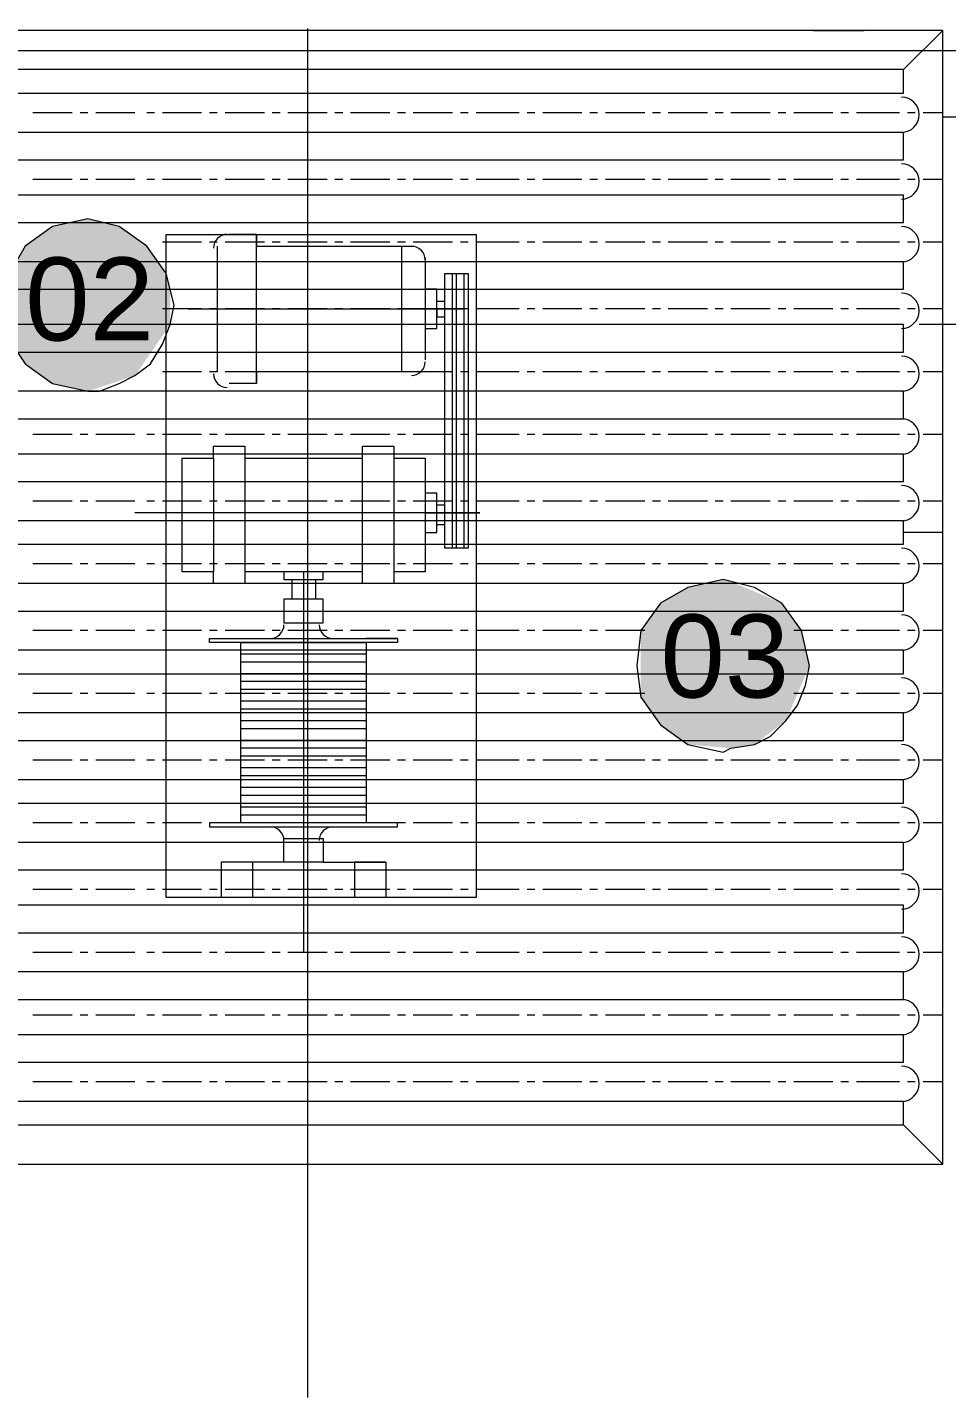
# Model space of a CAD drawing. Header units: metres. Extents: x 147 to 427, y -16 to 162.
# Drawn here: x 328.769 to 330.218, y 105.2 to 107.36 of the extents above; entities that cross this region are included whole.
import ezdxf

# ---------------------------------------------------------------- set-up
doc = ezdxf.new("R2010")
doc.units = ezdxf.units.M
doc.layers.add('1053_ARQ_BASE_MATADOURO_dwg', color=7, linetype='Continuous', lineweight=5, true_color=0x767676)
for name, color, linetype, lineweight in [('PDF_equip 1020', 7, 'Continuous', 5), ('PDF_EQUIPAMENTOS', 7, 'Continuous', 5), ('PDF_Text', 7, 'Continuous', 5)]:
    doc.layers.add(name, color=color, linetype=linetype, lineweight=lineweight)
doc.styles.add('Arial_1', font='arial.ttf', dxfattribs={"height": 0.1308})

# ---------------------------------------------------------------- blocks, each defined once
blk = doc.blocks.new('1053_ARQ_BASE_MATADOURO_dwg_ARQ GALPAO TGOV-4039645-TÉRREO 1_20 - Dependente 1')
at = {"layer": 'PDF_Text', "true_color": 0xe2e2e2}
h = blk.add_hatch(color=254, dxfattribs=at)
h.paths.add_polyline_path([(10.8687, 8.3693), (10.9058, 8.3796), (10.9738, 8.4373), (10.9861, 8.4991), (10.9799, 8.5548), (10.949, 8.5981), (10.8687, 8.631), (10.8501, 8.6352), (10.8007, 8.6228), (10.7574, 8.5981), (10.7265, 8.5548), (10.7141, 8.4991), (10.7265, 8.4497), (10.7574, 8.4064), (10.8007, 8.3755)])
h.paths.add_polyline_path([(-8.3586, 10.5022), (-8.3277, 10.5084), (-8.2535, 10.5702), (-8.2411, 10.6321), (-8.2473, 10.6877), (-8.2782, 10.7248), (-8.3215, 10.7557), (-8.3772, 10.7681), (-8.4266, 10.7557), (-8.4699, 10.7248), (-8.5008, 10.6877), (-8.5132, 10.6321), (-8.5008, 10.5826), (-8.4699, 10.5393), (-8.4266, 10.5084)])
h.paths.add_polyline_path([(8.4761, 10.5888), (8.5255, 10.595), (8.5997, 10.6568), (8.6121, 10.7186), (8.5997, 10.7743), (8.575, 10.8175), (8.5317, 10.8423), (8.4761, 10.8546), (8.4266, 10.8423), (8.3833, 10.8175), (8.3524, 10.7743), (8.3401, 10.7186), (8.3524, 10.6692), (8.3833, 10.6259), (8.4266, 10.595)])
h.paths.add_polyline_path([(0.4328, 11.7944), (0.5131, 11.8191), (0.5379, 11.8488), (0.5688, 11.9242), (0.5379, 12.0123), (0.5317, 12.0231), (0.4884, 12.0478), (0.4328, 12.0602), (0.3771, 12.0478), (0.34, 12.0231), (0.3091, 11.9798), (0.2968, 11.9242), (0.3091, 11.8747), (0.34, 11.8315), (0.3771, 11.8005)])
h.paths.add_polyline_path([(-9.9149, 11.9242), (-9.824, 11.9613), (-9.7851, 12.0231), (-9.7851, 12.0818), (-9.7975, 12.1205), (-9.816, 12.1529), (-9.8593, 12.1777), (-9.9149, 12.19), (-9.9644, 12.1777), (-10.0077, 12.1529), (-10.0386, 12.1097), (-10.051, 12.054), (-10.0298, 11.9922), (-10.0077, 11.9613), (-9.9644, 11.9304)])
h.paths.add_polyline_path([(-6.6584, 12.0417), (-6.5781, 12.0664), (-6.5348, 12.1158), (-6.5224, 12.1777), (-6.5286, 12.2271), (-6.5595, 12.2704), (-6.6028, 12.3013), (-6.6584, 12.3137), (-6.7079, 12.3013), (-6.7512, 12.2704), (-6.7821, 12.2271), (-6.7945, 12.1777), (-6.7821, 12.122), (-6.7295, 12.0664), (-6.7079, 12.054)])
h.paths.add_polyline_path([(1.1437, 12.1035), (1.2241, 12.1282), (1.2674, 12.1715), (1.2798, 12.2395), (1.2736, 12.289), (1.2427, 12.3322), (1.1994, 12.3631), (1.1437, 12.3755), (1.0943, 12.3631), (1.051, 12.3322), (1.0201, 12.289), (1.0077, 12.2395), (1.0201, 12.1839), (1.0726, 12.1282), (1.0943, 12.1158)])
h.paths.add_polyline_path([(-2.5982, 12.2704), (-2.5611, 12.2807), (-2.4931, 12.3384), (-2.4807, 12.4002), (-2.4869, 12.4559), (-2.5178, 12.4992), (-2.5982, 12.5321), (-2.6167, 12.5363), (-2.6662, 12.5239), (-2.7095, 12.4992), (-2.7404, 12.4559), (-2.7527, 12.4002), (-2.7404, 12.3508), (-2.7095, 12.3075), (-2.6662, 12.2766)])
h.paths.add_polyline_path([(-4.7975, 12.3508), (-4.7604, 12.3611), (-4.6924, 12.4188), (-4.6801, 12.4806), (-4.6863, 12.5363), (-4.7172, 12.5795), (-4.7975, 12.6125), (-4.8161, 12.6166), (-4.8655, 12.6043), (-4.9233, 12.5593), (-4.9397, 12.5363), (-4.9397, 12.4312), (-4.9088, 12.3879), (-4.8655, 12.357)])
h.paths.add_polyline_path([(-5.5703, 12.3631), (-5.5332, 12.3734), (-5.4652, 12.4312), (-5.4529, 12.493), (-5.4591, 12.5486), (-5.49, 12.5919), (-5.5703, 12.6249), (-5.5889, 12.629), (-5.6383, 12.6166), (-5.6816, 12.5919), (-5.7125, 12.5486), (-5.7125, 12.4435), (-5.6816, 12.4002), (-5.6383, 12.3693)])
h.paths.add_polyline_path([(1.7373, 12.3755), (1.7743, 12.3858), (1.8424, 12.4435), (1.8547, 12.5053), (1.8485, 12.561), (1.8176, 12.6043), (1.7373, 12.6372), (1.7187, 12.6414), (1.6692, 12.629), (1.626, 12.6043), (1.5951, 12.561), (1.5951, 12.4559), (1.626, 12.4126), (1.6692, 12.3817)])
h.paths.add_polyline_path([(6.6584, 12.6228), (6.7388, 12.6475), (6.7821, 12.697), (6.7883, 12.7835), (6.7821, 12.8083), (6.7574, 12.8516), (6.7141, 12.8825), (6.6584, 12.8948), (6.609, 12.8825), (6.5657, 12.8516), (6.5348, 12.8083), (6.5224, 12.7588), (6.5348, 12.7032), (6.5873, 12.6475), (6.609, 12.6352)])
h.paths.add_polyline_path([(8.2473, 12.6537), (8.3462, 12.697), (8.3833, 12.7835), (8.371, 12.8392), (8.3401, 12.8825), (8.2968, 12.9134), (8.2473, 12.9196), (8.1917, 12.9134), (8.1484, 12.8825), (8.1175, 12.8392), (8.1175, 12.7341), (8.1484, 12.6908), (8.1917, 12.6599)])
h.paths.add_polyline_path([(-6.3617, 12.8268), (-6.2566, 12.8701), (-6.238, 12.8948), (-6.2257, 12.9567), (-6.238, 13.0123), (-6.2628, 13.0556), (-6.306, 13.0865), (-6.4111, 13.0865), (-6.4544, 13.0556), (-6.4853, 13.0123), (-6.4957, 12.9485), (-6.4853, 12.9072), (-6.4328, 12.8516), (-6.4111, 12.8392)])
h.paths.add_polyline_path([(9.5642, 12.8454), (9.6013, 12.8557), (9.6693, 12.9134), (9.6816, 12.9752), (9.6755, 13.0308), (9.6445, 13.0741), (9.5642, 13.1071), (9.5456, 13.1112), (9.4962, 13.0989), (9.4529, 13.0741), (9.422, 13.0308), (9.4096, 12.9752), (9.422, 12.9257), (9.4529, 12.8825), (9.4962, 12.8516)])
h.paths.add_polyline_path([(-1.9042, 12.8639), (-1.8238, 12.8886), (-1.7743, 12.9628), (-1.7743, 13.0247), (-1.7805, 13.0494), (-1.8053, 13.0927), (-1.8547, 13.125), (-1.9042, 13.1359), (-1.9536, 13.1236), (-1.9969, 13.0927), (-2.0278, 13.0494), (-2.0402, 12.9999), (-2.0278, 12.9443), (-1.9969, 12.901), (-1.9536, 12.8763)])
h.paths.add_polyline_path([(2.7326, 12.9134), (2.7697, 12.9196), (2.7697, 12.9319)])
h.paths.add_polyline_path([(2.7203, 12.9134), (2.8192, 12.9567), (2.8563, 13.0432), (2.8439, 13.0989), (2.813, 13.1421), (2.7403, 13.1742), (2.7203, 13.1792), (2.6646, 13.1669), (2.6213, 13.1421), (2.5904, 13.0989), (2.5904, 12.9938), (2.6242, 12.9485), (2.6646, 12.9196)])
h.paths.add_polyline_path([(-0.0185, 12.9752), (0.0556, 12.9999), (0.1051, 13.0587), (0.1175, 13.1112), (0.1051, 13.1607), (0.0556, 13.2172), (0.0309, 13.2349), (-0.0185, 13.241), (-0.0742, 13.2349), (-0.1175, 13.204), (-0.1422, 13.1607), (-0.1546, 13.1112), (-0.1422, 13.0556), (-0.1175, 13.0123), (-0.0742, 12.9876)])
h.paths.add_polyline_path([(-4.3277, 13.0679), (-4.2349, 13.105), (-4.2226, 13.1223), (-4.1917, 13.1978), (-4.2226, 13.2859), (-4.2288, 13.2967), (-4.272, 13.3276), (-4.371, 13.329), (-4.3833, 13.3276), (-4.4204, 13.2967), (-4.4513, 13.2534), (-4.4637, 13.1978), (-4.4513, 13.1483), (-4.4204, 13.105), (-4.371, 13.0727)])
h.paths.add_polyline_path([(7.6044, 13.0803), (7.6538, 13.0927), (7.7033, 13.1298), (7.7404, 13.2163), (7.728, 13.2658), (7.6971, 13.3091), (7.6538, 13.34), (7.6044, 13.3523), (7.5487, 13.34), (7.5054, 13.3091), (7.4807, 13.2658), (7.4683, 13.2163), (7.4807, 13.1607), (7.5054, 13.1236), (7.5487, 13.0927)])
h.paths.add_polyline_path([(-10.7883, 13.1823), (-10.7512, 13.1885), (-10.7017, 13.2256), (-10.6646, 13.3121), (-10.677, 13.3678), (-10.7079, 13.4111), (-10.7883, 13.4451), (-10.8007, 13.4482), (-10.8563, 13.4358), (-10.8996, 13.4111), (-10.9305, 13.3678), (-10.9305, 13.2627), (-10.8996, 13.2194), (-10.8563, 13.1885)])
h.paths.add_polyline_path([(4.0989, 13.2101), (4.1298, 13.2163), (4.204, 13.2781), (4.2164, 13.34), (4.204, 13.3956), (4.1793, 13.4389), (4.136, 13.4636), (4.0804, 13.476), (4.0176, 13.456), (3.9876, 13.4389), (3.9567, 13.3956), (3.9444, 13.34), (3.9567, 13.2905), (3.9876, 13.2472), (4.0309, 13.2163), (4.0804, 13.2101)])
h.paths.add_polyline_path([(-7.2087, 13.241), (-7.1283, 13.2658), (-7.0788, 13.3461), (-7.0788, 13.4018), (-7.0912, 13.4373), (-7.1098, 13.4698), (-7.153, 13.5007), (-7.2087, 13.5131), (-7.2643, 13.5007), (-7.3014, 13.4698), (-7.3323, 13.4265), (-7.3447, 13.3771), (-7.3235, 13.3152), (-7.3014, 13.2843), (-7.2643, 13.2534)])
h.paths.add_polyline_path([(-9.8177, 13.2874), (-9.7682, 13.2998), (-9.7187, 13.3307), (-9.6878, 13.3863), (-9.6878, 13.4482), (-9.7002, 13.4837), (-9.7187, 13.5162), (-9.7682, 13.5484), (-9.8177, 13.5594), (-9.8733, 13.5471), (-9.9166, 13.5162), (-9.9413, 13.4729), (-9.9537, 13.4234), (-9.9378, 13.3616), (-9.9166, 13.3245), (-9.8733, 13.2998)])
h.paths.add_polyline_path([(5.4034, 13.5502), (5.4944, 13.5873), (5.5332, 13.6491), (5.5332, 13.7078), (5.5085, 13.7681), (5.5023, 13.7789), (5.4591, 13.8098), (5.354, 13.8098), (5.2948, 13.7567), (5.2798, 13.7356), (5.2674, 13.68), (5.2948, 13.6094), (5.323, 13.5784), (5.354, 13.5563)])
h.paths.add_polyline_path([(-0.6553, 13.6182), (-0.575, 13.6429), (-0.5564, 13.6614), (-0.5193, 13.748), (-0.5317, 13.8036), (-0.5564, 13.8469), (-0.5997, 13.8778), (-0.6553, 13.884), (-0.711, 13.8778), (-0.7543, 13.8469), (-0.779, 13.8036), (-0.7913, 13.748), (-0.779, 13.6985), (-0.7543, 13.6553), (-0.711, 13.6305)])
h.paths.add_polyline_path([(-0.0185, 13.6491), (0.0309, 13.6553), (0.0804, 13.6924), (0.1175, 13.7789), (0.1051, 13.8346), (0.0556, 13.8884), (0.0154, 13.9064), (-0.0185, 13.9149), (-0.0742, 13.9026), (-0.1175, 13.8778), (-0.1422, 13.8346), (-0.1546, 13.7789), (-0.121, 13.6924), (-0.1175, 13.6862), (-0.0742, 13.6553)])
h.paths.add_polyline_path([(-3.085, 13.6553), (-2.9799, 13.6985), (-2.9614, 13.7233), (-2.949, 13.7851), (-2.9552, 13.8407), (-2.9861, 13.884), (-3.0294, 13.9149), (-3.1345, 13.9149), (-3.1778, 13.884), (-3.2087, 13.8407), (-3.221, 13.7851), (-3.2087, 13.7356), (-3.1778, 13.6924), (-3.1345, 13.6676)])
h.paths.add_polyline_path([(-11.8022, 13.7449), (-11.728, 13.7696), (-11.6724, 13.85), (-11.6724, 13.9057), (-11.6847, 13.939), (-11.7095, 13.9737), (-11.7527, 14.0046), (-11.8022, 14.0169), (-11.8578, 14.0046), (-11.9011, 13.9737), (-11.9258, 13.9304), (-11.9382, 13.8809), (-11.9258, 13.8253), (-11.9011, 13.7882), (-11.8578, 13.7573)])
h.paths.add_polyline_path([(-7.8702, 13.748), (-7.796, 13.7727), (-7.7404, 13.8531), (-7.7404, 13.9087), (-7.7527, 13.9421), (-7.7775, 13.9768), (-7.8207, 14.0077), (-7.8702, 14.02), (-7.9258, 14.0077), (-7.9691, 13.9768), (-7.9938, 13.9335), (-8.0062, 13.884), (-7.9938, 13.8284), (-7.9691, 13.7913), (-7.9258, 13.7604)])
h.paths.add_polyline_path([(1.7682, 13.8964), (1.8238, 13.9067), (1.8918, 13.9644), (1.9042, 14.0262), (1.898, 14.0819), (1.8671, 14.1251), (1.8238, 14.1499), (1.7682, 14.1622), (1.7187, 14.1499), (1.6754, 14.1251), (1.6445, 14.0819), (1.6322, 14.0262), (1.6445, 13.9768), (1.6754, 13.9335), (1.7187, 13.9026)])
h.paths.add_polyline_path([(2.813, 13.9087), (2.8501, 13.9149), (2.8934, 13.9489)])
h.paths.add_polyline_path([(2.8006, 13.9087), (2.8995, 13.952), (2.9305, 14.0077), (2.9305, 14.0695), (2.9243, 14.0942), (2.8934, 14.1375), (2.8501, 14.1684), (2.8006, 14.1746), (2.7403, 14.1651), (2.7017, 14.1375), (2.6708, 14.0942), (2.6646, 14.0448), (2.6708, 13.9891), (2.7017, 13.9458), (2.745, 13.9211)])
h.paths.add_polyline_path([(4, 14.0077), (4.0557, 14.018), (4.1237, 14.0757), (4.136, 14.1375), (4.1298, 14.1931), (4.0989, 14.2364), (4.0176, 14.2696), (4, 14.2735), (3.9258, 14.247), (3.9073, 14.2364), (3.8764, 14.1931), (3.864, 14.1375), (3.8764, 14.088), (3.9258, 14.0315), (3.9506, 14.0138)])
h.paths.add_polyline_path([(3.3694, 14.1313), (3.4436, 14.156), (3.4931, 14.2148), (3.5054, 14.2673), (3.4931, 14.3168), (3.4436, 14.3733), (3.4189, 14.391), (3.3694, 14.3972), (3.3138, 14.391), (3.2705, 14.3601), (3.2458, 14.3168), (3.2334, 14.2673), (3.2458, 14.2117), (3.2705, 14.1684), (3.3138, 14.1437)])
h.paths.add_polyline_path([(4.5812, 14.2055), (4.6801, 14.2488), (4.7172, 14.3353), (4.7048, 14.391), (4.6739, 14.4342), (4.6306, 14.4652), (4.5812, 14.4713), (4.5255, 14.4652), (4.4822, 14.4342), (4.4513, 14.391), (4.4513, 14.2859), (4.4822, 14.2426), (4.5255, 14.2179)])
h.paths.add_polyline_path([(6.8996, 14.391), (6.949, 14.4013), (7.017, 14.459), (7.0294, 14.5208), (7.0232, 14.5764), (6.9923, 14.6197), (6.949, 14.6445), (6.8996, 14.6568), (6.8439, 14.6445), (6.8006, 14.6197), (6.7697, 14.5764), (6.7697, 14.4713), (6.8006, 14.4281), (6.8439, 14.3972)])
h.paths.add_polyline_path([(-4.2226, 14.4219), (-4.1855, 14.4281), (-4.136, 14.4652), (-4.0989, 14.5517), (-4.1113, 14.6074), (-4.1422, 14.6506), (-4.2226, 14.6846), (-4.2349, 14.6877), (-4.2906, 14.6754), (-4.3339, 14.6506), (-4.3648, 14.6074), (-4.3648, 14.5023), (-4.3339, 14.459), (-4.2906, 14.4281)])
h.paths.add_polyline_path([(-3.2396, 14.6135), (-3.2087, 14.6197), (-3.153, 14.6568), (-3.1221, 14.7434), (-3.1407, 14.8098), (-3.1592, 14.8423), (-3.2025, 14.867), (-3.2581, 14.8794), (-3.3121, 14.8644), (-3.3509, 14.8423), (-3.3818, 14.799), (-3.3941, 14.7434), (-3.3729, 14.6815), (-3.3509, 14.6506), (-3.3076, 14.6197), (-3.2581, 14.6135)])
h.paths.add_polyline_path([(-8.983, 14.6506), (-8.9027, 14.6754), (-8.8594, 14.7248), (-8.847, 14.7866), (-8.8756, 14.8644), (-8.8841, 14.8794), (-8.9274, 14.9103), (-8.983, 14.9227), (-9.0325, 14.9103), (-9.0864, 14.8644), (-9.1067, 14.8361), (-9.119, 14.7866), (-9.1067, 14.731), (-9.0498, 14.6754), (-9.0325, 14.663)])
h.paths.add_polyline_path([(5.3725, 14.6754), (5.4776, 14.7186), (5.4962, 14.7434), (5.5085, 14.8114), (5.4998, 14.8644), (5.4714, 14.9041), (5.4281, 14.935), (5.323, 14.935), (5.2798, 14.9041), (5.2489, 14.8608), (5.2365, 14.8114), (5.2489, 14.7557), (5.2948, 14.7038), (5.323, 14.6877)])
h.paths.add_polyline_path([(3.9258, 14.7063), (4.0247, 14.7496), (4.0433, 14.7743), (4.0525, 14.8644), (4.0495, 14.8917), (4, 14.9483), (3.9753, 14.9659), (3.9258, 14.9721), (3.8702, 14.9659), (3.8269, 14.935), (3.796, 14.8917), (3.796, 14.7866), (3.8442, 14.731), (3.8702, 14.7125)])
h.paths.add_polyline_path([(-0.8964, 14.7496), (-0.8161, 14.7743), (-0.7975, 14.7928), (-0.764, 14.8644), (-0.7666, 14.9103), (-0.7728, 14.935), (-0.7975, 14.9783), (-0.8408, 15.0092), (-0.8964, 15.0154), (-0.9521, 15.0092), (-0.9954, 14.9783), (-1.0201, 14.935), (-1.0278, 14.8644), (-1.0201, 14.8299), (-0.9954, 14.7866), (-0.9521, 14.7619)])
h.paths.add_polyline_path([(0.7357, 14.799), (0.8346, 14.8423), (0.8532, 14.867), (0.8655, 14.9288), (0.8594, 14.9845), (0.8099, 15.041), (0.7852, 15.0587), (0.7357, 15.0649), (0.6801, 15.0587), (0.6368, 15.0278), (0.6059, 14.9845), (0.6059, 14.8794), (0.6541, 14.8237), (0.6801, 14.8052)])
h.paths.add_polyline_path([(-6.2628, 14.8361), (-6.1894, 14.8644), (-6.1391, 14.9103), (-6.1268, 14.9721), (-6.1329, 15.0216), (-6.1639, 15.0649), (-6.2133, 15.0971), (-6.2628, 15.1081), (-6.3122, 15.0958), (-6.3555, 15.0649), (-6.3864, 15.0216), (-6.3988, 14.9721), (-6.3864, 14.9227), (-6.3346, 14.8644), (-6.3122, 14.8485)])
h.paths.add_polyline_path([(-11.8949, 15.0772), (-11.796, 15.1205), (-11.7775, 15.1452), (-11.7651, 15.207), (-11.7713, 15.2627), (-11.8022, 15.306), (-11.8455, 15.3369), (-11.8949, 15.3431), (-11.9506, 15.3369), (-11.9939, 15.306), (-12.0248, 15.2627), (-12.0248, 15.1576), (-11.9722, 15.1019), (-11.9506, 15.0896)])
at = {"color": 253, "lineweight": 5, "true_color": 0xaaaaaa}
blk.add_line((-9.9119, 14.2815), (-12.5918, 14.2815), dxfattribs=at)
at = {"layer": 'PDF_equip 1020', "color": 253, "true_color": 0xaaaaaa}
for p, q in [((-11.5982, 13.9737), (-11.5982, 13.7758)), ((-11.3076, 13.9737), (-11.3076, 13.7758)), ((-11.2705, 13.9551), (-11.2705, 13.7944)), ((-11.4622, 13.3554), (-11.4622, 12.8608)), ((-11.3633, 13.3183), (-11.5611, 13.3183))]:
    blk.add_line(p, q, dxfattribs=at)
at = {"layer": 'PDF_equip 1020', "color": 253, "true_color": 0xaaaaaa, "flags": 128}
for points in [[(-10.4544, 14.1777), (-9.9784, 14.1777), (-10.0773, 14.1777), (-10.0402, 14.1777), (-10.0402, 14.1468), (-10.0155, 14.1468), (-10.0155, 14.2086), (-10.0402, 14.2086)], [(-11.2891, 13.7758), (-11.5364, 13.7758), (-11.5364, 13.7573), (-11.5364, 13.9737), (-11.5364, 13.9922), (-11.5364, 13.9737), (-11.2891, 13.9737)], [(-11.2396, 13.4976), (-11.2396, 13.7016), (-11.2396, 13.9304), (-11.2025, 13.9304), (-11.2025, 13.7016), (-11.2025, 13.4976), (-11.2396, 13.4976), (-11.2396, 13.5533)], [(-11.2272, 13.4976), (-11.2272, 13.7016), (-11.2272, 13.9304)], [(-11.2211, 13.4976), (-11.2211, 13.7016), (-11.2211, 13.9304)], [(-11.2087, 13.4976), (-11.2087, 13.7016), (-11.2087, 13.9304)], [(-10.0402, 13.85), (-9.9537, 13.85), (-10.4915, 13.85)], [(-11.5611, 13.0648), (-11.5611, 13.3492), (-11.3633, 13.3492), (-11.3633, 13.0648)]]:
    blk.add_lwpolyline(points, dxfattribs=at)
blk.add_lwpolyline([(-11.1901, 12.9474), (-11.6786, 12.9474), (-11.6786, 13.9922), (-11.1901, 13.9922)], close=True, dxfattribs=at)
at = {"layer": 'PDF_EQUIPAMENTOS', "color": 253, "true_color": 0xaaaaaa}
for p, q in [((-11.456, 14.3168), (-11.456, 12.1591)), ((-10.6585, 14.3137), (-10.5781, 14.3137)), ((-10.4544, 14.3137), (-10.5163, 14.2519)), ((-11.8269, 14.1839), (-11.8888, 14.1839)), ((-11.8022, 14.1839), (-11.8146, 14.1839)), ((-11.728, 14.1839), (-11.7898, 14.1839)), ((-11.6971, 14.1839), (-11.7095, 14.1839)), ((-11.6229, 14.1839), (-11.6847, 14.1839)), ((-11.5982, 14.1839), (-11.6105, 14.1839)), ((-11.524, 14.1839), (-11.5858, 14.1839)), ((-11.4993, 14.1839), (-11.5116, 14.1839)), ((-11.4251, 14.1839), (-11.4869, 14.1839)), ((-11.4003, 14.1839), (-11.4127, 14.1839)), ((-11.3262, 14.1839), (-11.388, 14.1839)), ((-11.3014, 14.1839), (-11.3138, 14.1839)), ((-11.2272, 14.1839), (-11.2891, 14.1839)), ((-11.2025, 14.1839), (-11.2149, 14.1839)), ((-11.1221, 14.1839), (-11.1901, 14.1839)), ((-11.0974, 14.1839), (-11.1098, 14.1839)), ((-11.0232, 14.1839), (-11.085, 14.1839)), ((-10.9985, 14.1839), (-11.0109, 14.1839)), ((-10.9243, 14.1839), (-10.9861, 14.1839)), ((-10.8996, 14.1839), (-10.9119, 14.1839)), ((-10.8254, 14.1839), (-10.8872, 14.1839)), ((-10.8007, 14.1839), (-10.813, 14.1839)), ((-10.7265, 14.1839), (-10.7883, 14.1839)), ((-10.7017, 14.1839), (-10.7141, 14.1839)), ((-10.6275, 14.1839), (-10.6894, 14.1839)), ((-10.6028, 14.1839), (-10.6152, 14.1839)), ((-10.5224, 14.1839), (-10.5905, 14.1839)), ((-10.4977, 14.1839), (-10.5101, 14.1839)), ((-10.4544, 14.1839), (-10.4854, 14.1839)), ((-11.8269, 14.0788), (-11.8888, 14.0788)), ((-11.8022, 14.0788), (-11.8146, 14.0788)), ((-11.728, 14.0788), (-11.7898, 14.0788)), ((-11.6971, 14.0788), (-11.7095, 14.0788)), ((-11.6229, 14.0788), (-11.6847, 14.0788)), ((-11.5982, 14.0788), (-11.6105, 14.0788)), ((-11.524, 14.0788), (-11.5858, 14.0788)), ((-11.4993, 14.0788), (-11.5116, 14.0788)), ((-11.4251, 14.0788), (-11.4869, 14.0788)), ((-11.4003, 14.0788), (-11.4127, 14.0788)), ((-11.3262, 14.0788), (-11.388, 14.0788)), ((-11.3014, 14.0788), (-11.3138, 14.0788)), ((-11.2272, 14.0788), (-11.2891, 14.0788)), ((-11.2025, 14.0788), (-11.2149, 14.0788)), ((-11.1221, 14.0788), (-11.1901, 14.0788)), ((-11.0974, 14.0788), (-11.1098, 14.0788)), ((-11.0232, 14.0788), (-11.085, 14.0788)), ((-10.9985, 14.0788), (-11.0109, 14.0788)), ((-10.9243, 14.0788), (-10.9861, 14.0788)), ((-10.8996, 14.0788), (-10.9119, 14.0788)), ((-10.8254, 14.0788), (-10.8872, 14.0788)), ((-10.8007, 14.0788), (-10.813, 14.0788)), ((-10.7265, 14.0788), (-10.7883, 14.0788)), ((-10.7017, 14.0788), (-10.7141, 14.0788)), ((-10.6275, 14.0788), (-10.6894, 14.0788)), ((-10.6028, 14.0788), (-10.6152, 14.0788)), ((-10.5224, 14.0788), (-10.5905, 14.0788)), ((-10.4977, 14.0788), (-10.5101, 14.0788)), ((-10.4544, 14.0788), (-10.4854, 14.0788)), ((-11.5364, 13.9922), (-11.5796, 13.9922)), ((-11.6229, 13.9798), (-11.6847, 13.9798)), ((-11.5982, 13.9798), (-11.6105, 13.9798)), ((-11.524, 13.9798), (-11.5858, 13.9798)), ((-11.4993, 13.9798), (-11.5116, 13.9798)), ((-11.4251, 13.9798), (-11.4869, 13.9798)), ((-11.4003, 13.9798), (-11.4127, 13.9798)), ((-11.3262, 13.9798), (-11.388, 13.9798)), ((-11.3014, 13.9798), (-11.3138, 13.9798)), ((-11.2272, 13.9798), (-11.2891, 13.9798)), ((-11.2025, 13.9798), (-11.2149, 13.9798)), ((-11.1221, 13.9798), (-11.1901, 13.9798)), ((-11.0974, 13.9798), (-11.1098, 13.9798)), ((-11.0232, 13.9798), (-11.085, 13.9798)), ((-10.9985, 13.9798), (-11.0109, 13.9798)), ((-10.9243, 13.9798), (-10.9861, 13.9798)), ((-10.8996, 13.9798), (-10.9119, 13.9798)), ((-10.8254, 13.9798), (-10.8872, 13.9798)), ((-10.8007, 13.9798), (-10.813, 13.9798)), ((-10.7265, 13.9798), (-10.7883, 13.9798)), ((-10.7017, 13.9798), (-10.7141, 13.9798)), ((-10.6275, 13.9798), (-10.6894, 13.9798)), ((-10.6028, 13.9798), (-10.6152, 13.9798)), ((-10.5224, 13.9798), (-10.5905, 13.9798)), ((-10.4977, 13.9798), (-10.5101, 13.9798)), ((-10.4544, 13.9798), (-10.4854, 13.9798)), ((-11.6229, 13.8747), (-11.6847, 13.8747)), ((-11.5982, 13.8747), (-11.6105, 13.8747)), ((-11.524, 13.8747), (-11.5858, 13.8747)), ((-11.4993, 13.8747), (-11.5116, 13.8747)), ((-11.4251, 13.8747), (-11.4869, 13.8747)), ((-11.4003, 13.8747), (-11.4127, 13.8747)), ((-11.3262, 13.8747), (-11.388, 13.8747)), ((-11.3014, 13.8747), (-11.3138, 13.8747)), ((-11.2272, 13.8747), (-11.2891, 13.8747)), ((-11.252, 13.8871), (-11.2396, 13.8871)), ((-11.2025, 13.8747), (-11.2149, 13.8747)), ((-11.1221, 13.8747), (-11.1901, 13.8747)), ((-11.0974, 13.8747), (-11.1098, 13.8747)), ((-11.0232, 13.8747), (-11.085, 13.8747)), ((-10.9985, 13.8747), (-11.0109, 13.8747)), ((-10.9243, 13.8747), (-10.9861, 13.8747)), ((-10.8996, 13.8747), (-10.9119, 13.8747)), ((-10.8254, 13.8747), (-10.8872, 13.8747)), ((-10.8007, 13.8747), (-10.813, 13.8747)), ((-10.7265, 13.8747), (-10.7883, 13.8747)), ((-10.7017, 13.8747), (-10.7141, 13.8747)), ((-10.6275, 13.8747), (-10.6894, 13.8747)), ((-10.6028, 13.8747), (-10.6152, 13.8747)), ((-10.5224, 13.8747), (-10.5905, 13.8747)), ((-10.4977, 13.8747), (-10.5101, 13.8747)), ((-10.4544, 13.8747), (-10.4854, 13.8747)), ((-11.6229, 13.7758), (-11.6847, 13.7758)), ((-11.5982, 13.7758), (-11.6105, 13.7758)), ((-11.524, 13.7758), (-11.5858, 13.7758)), ((-11.4993, 13.7758), (-11.5116, 13.7758)), ((-11.4251, 13.7758), (-11.4869, 13.7758)), ((-11.4003, 13.7758), (-11.4127, 13.7758)), ((-11.3262, 13.7758), (-11.388, 13.7758)), ((-11.3014, 13.7758), (-11.3138, 13.7758)), ((-11.2272, 13.7758), (-11.2891, 13.7758)), ((-11.2025, 13.7758), (-11.2149, 13.7758)), ((-11.1221, 13.7758), (-11.1901, 13.7758)), ((-11.0974, 13.7758), (-11.1098, 13.7758)), ((-11.0232, 13.7758), (-11.085, 13.7758)), ((-10.9985, 13.7758), (-11.0109, 13.7758)), ((-10.9243, 13.7758), (-10.9861, 13.7758)), ((-10.8996, 13.7758), (-10.9119, 13.7758)), ((-10.8254, 13.7758), (-10.8872, 13.7758)), ((-10.8007, 13.7758), (-10.813, 13.7758)), ((-10.7265, 13.7758), (-10.7883, 13.7758)), ((-10.7017, 13.7758), (-10.7141, 13.7758)), ((-10.6275, 13.7758), (-10.6894, 13.7758)), ((-10.6028, 13.7758), (-10.6152, 13.7758)), ((-10.5224, 13.7758), (-10.5905, 13.7758)), ((-10.4977, 13.7758), (-10.5101, 13.7758)), ((-10.4544, 13.7758), (-10.4854, 13.7758)), ((-11.5364, 13.7573), (-11.5796, 13.7573)), ((-11.8269, 13.6769), (-11.8888, 13.6769)), ((-11.8022, 13.6769), (-11.8146, 13.6769)), ((-11.728, 13.6769), (-11.7898, 13.6769)), ((-11.6971, 13.6769), (-11.7095, 13.6769)), ((-11.6229, 13.6769), (-11.6847, 13.6769)), ((-11.5982, 13.6769), (-11.6105, 13.6769)), ((-11.524, 13.6769), (-11.5858, 13.6769)), ((-11.4993, 13.6769), (-11.5116, 13.6769)), ((-11.4251, 13.6769), (-11.4869, 13.6769)), ((-11.4003, 13.6769), (-11.4127, 13.6769)), ((-11.3262, 13.6769), (-11.388, 13.6769)), ((-11.3014, 13.6769), (-11.3138, 13.6769)), ((-11.2272, 13.6769), (-11.2891, 13.6769)), ((-11.2025, 13.6769), (-11.2149, 13.6769)), ((-11.1221, 13.6769), (-11.1901, 13.6769)), ((-11.0974, 13.6769), (-11.1098, 13.6769)), ((-11.0232, 13.6769), (-11.085, 13.6769)), ((-10.9985, 13.6769), (-11.0109, 13.6769)), ((-10.9243, 13.6769), (-10.9861, 13.6769)), ((-10.8996, 13.6769), (-10.9119, 13.6769)), ((-10.8254, 13.6769), (-10.8872, 13.6769)), ((-10.8007, 13.6769), (-10.813, 13.6769)), ((-10.7265, 13.6769), (-10.7883, 13.6769)), ((-10.7017, 13.6769), (-10.7141, 13.6769)), ((-10.6275, 13.6769), (-10.6894, 13.6769)), ((-10.6028, 13.6769), (-10.6152, 13.6769)), ((-10.5224, 13.6769), (-10.5905, 13.6769)), ((-10.4977, 13.6769), (-10.5101, 13.6769)), ((-10.4544, 13.6769), (-10.4854, 13.6769)), ((-11.5549, 13.6398), (-11.3694, 13.6398)), ((-11.8269, 13.5718), (-11.8888, 13.5718)), ((-11.8022, 13.5718), (-11.8146, 13.5718)), ((-11.728, 13.5718), (-11.7898, 13.5718)), ((-11.6971, 13.5718), (-11.7095, 13.5718)), ((-11.6229, 13.5718), (-11.6847, 13.5718)), ((-11.5982, 13.5718), (-11.6105, 13.5718)), ((-11.524, 13.5718), (-11.5858, 13.5718)), ((-11.4993, 13.5718), (-11.5116, 13.5718)), ((-11.4251, 13.5718), (-11.4869, 13.5718)), ((-11.4003, 13.5718), (-11.4127, 13.5718)), ((-11.3262, 13.5718), (-11.388, 13.5718)), ((-11.3014, 13.5718), (-11.3138, 13.5718)), ((-11.2272, 13.5718), (-11.2891, 13.5718)), ((-11.2025, 13.5718), (-11.2149, 13.5718)), ((-11.1221, 13.5718), (-11.1901, 13.5718)), ((-11.0974, 13.5718), (-11.1098, 13.5718)), ((-11.0232, 13.5718), (-11.085, 13.5718)), ((-10.9985, 13.5718), (-11.0109, 13.5718)), ((-10.9243, 13.5718), (-10.9861, 13.5718)), ((-10.8996, 13.5718), (-10.9119, 13.5718)), ((-10.8254, 13.5718), (-10.8872, 13.5718)), ((-10.8007, 13.5718), (-10.813, 13.5718)), ((-10.7265, 13.5718), (-10.7883, 13.5718)), ((-10.7017, 13.5718), (-10.7141, 13.5718)), ((-10.6275, 13.5718), (-10.6894, 13.5718)), ((-10.6028, 13.5718), (-10.6152, 13.5718)), ((-10.5224, 13.5718), (-10.5905, 13.5718)), ((-10.4977, 13.5718), (-10.5101, 13.5718)), ((-10.4544, 13.5718), (-10.4854, 13.5718)), ((-11.2396, 13.5656), (-11.252, 13.5656)), ((-11.2396, 13.5347), (-11.252, 13.5347)), ((-10.4544, 13.5223), (-10.5163, 13.5223)), ((-11.8269, 13.4729), (-11.8888, 13.4729)), ((-11.8022, 13.4729), (-11.8146, 13.4729)), ((-11.728, 13.4729), (-11.7898, 13.4729)), ((-11.6971, 13.4729), (-11.7095, 13.4729)), ((-11.6229, 13.4729), (-11.6847, 13.4729)), ((-11.5982, 13.4729), (-11.6105, 13.4729)), ((-11.524, 13.4729), (-11.5858, 13.4729)), ((-11.4993, 13.4729), (-11.5116, 13.4729)), ((-11.4251, 13.4729), (-11.4869, 13.4729)), ((-11.4003, 13.4729), (-11.4127, 13.4729)), ((-11.3262, 13.4729), (-11.388, 13.4729)), ((-11.3014, 13.4729), (-11.3138, 13.4729)), ((-11.2272, 13.4729), (-11.2891, 13.4729)), ((-11.2025, 13.4729), (-11.2149, 13.4729)), ((-11.1221, 13.4729), (-11.1901, 13.4729)), ((-11.0974, 13.4729), (-11.1098, 13.4729)), ((-11.0232, 13.4729), (-11.085, 13.4729)), ((-10.9985, 13.4729), (-11.0109, 13.4729)), ((-10.9243, 13.4729), (-10.9861, 13.4729)), ((-10.8996, 13.4729), (-10.9119, 13.4729)), ((-10.8254, 13.4729), (-10.8872, 13.4729)), ((-10.8007, 13.4729), (-10.813, 13.4729)), ((-10.7265, 13.4729), (-10.7883, 13.4729)), ((-10.7017, 13.4729), (-10.7141, 13.4729)), ((-10.6275, 13.4729), (-10.6894, 13.4729)), ((-10.6028, 13.4729), (-10.6152, 13.4729)), ((-10.5224, 13.4729), (-10.5905, 13.4729)), ((-10.4977, 13.4729), (-10.5101, 13.4729)), ((-10.4544, 13.4729), (-10.4854, 13.4729)), ((-11.3694, 13.4605), (-11.5549, 13.4605)), ((-11.4807, 13.4482), (-11.4807, 13.4172)), ((-11.8269, 13.3678), (-11.8888, 13.3678)), ((-11.8022, 13.3678), (-11.8146, 13.3678)), ((-11.728, 13.3678), (-11.7898, 13.3678)), ((-11.6971, 13.3678), (-11.7095, 13.3678)), ((-11.6229, 13.3678), (-11.6847, 13.3678)), ((-11.5982, 13.3678), (-11.6105, 13.3678)), ((-11.524, 13.3678), (-11.5858, 13.3678)), ((-11.4993, 13.3678), (-11.5116, 13.3678)), ((-11.4251, 13.3678), (-11.4869, 13.3678)), ((-11.4003, 13.3678), (-11.4127, 13.3678)), ((-11.3262, 13.3678), (-11.388, 13.3678)), ((-11.3014, 13.3678), (-11.3138, 13.3678)), ((-11.2272, 13.3678), (-11.2891, 13.3678)), ((-11.2025, 13.3678), (-11.2149, 13.3678)), ((-11.1221, 13.3678), (-11.1901, 13.3678)), ((-11.0974, 13.3678), (-11.1098, 13.3678)), ((-11.0232, 13.3678), (-11.085, 13.3678)), ((-10.9985, 13.3678), (-11.0109, 13.3678)), ((-10.9243, 13.3678), (-10.9861, 13.3678)), ((-10.6275, 13.3678), (-10.6894, 13.3678)), ((-10.6028, 13.3678), (-10.6152, 13.3678)), ((-10.5224, 13.3678), (-10.5905, 13.3678)), ((-10.4977, 13.3678), (-10.5101, 13.3678)), ((-10.4544, 13.3678), (-10.4854, 13.3678)), ((-11.3633, 13.3307), (-11.5611, 13.3307)), ((-11.3633, 13.2998), (-11.5611, 13.2998)), ((-11.8269, 13.2689), (-11.8888, 13.2689)), ((-11.8022, 13.2689), (-11.8146, 13.2689)), ((-11.728, 13.2689), (-11.7898, 13.2689)), ((-11.6971, 13.2689), (-11.7095, 13.2689)), ((-11.6229, 13.2689), (-11.6847, 13.2689)), ((-11.5982, 13.2689), (-11.6105, 13.2689)), ((-11.524, 13.2689), (-11.5858, 13.2689)), ((-11.3633, 13.2874), (-11.5611, 13.2874)), ((-11.3633, 13.275), (-11.5611, 13.275)), ((-11.4993, 13.2689), (-11.5116, 13.2689)), ((-11.4251, 13.2689), (-11.4869, 13.2689)), ((-11.4003, 13.2689), (-11.4127, 13.2689)), ((-11.3262, 13.2689), (-11.388, 13.2689)), ((-11.3014, 13.2689), (-11.3138, 13.2689)), ((-11.2272, 13.2689), (-11.2891, 13.2689)), ((-11.2025, 13.2689), (-11.2149, 13.2689)), ((-11.1221, 13.2689), (-11.1901, 13.2689)), ((-11.0974, 13.2689), (-11.1098, 13.2689)), ((-11.0232, 13.2689), (-11.085, 13.2689)), ((-10.9985, 13.2689), (-11.0109, 13.2689)), ((-10.9243, 13.2689), (-10.9861, 13.2689)), ((-10.6275, 13.2689), (-10.6894, 13.2689)), ((-10.6028, 13.2689), (-10.6152, 13.2689)), ((-10.5224, 13.2689), (-10.5905, 13.2689)), ((-10.4977, 13.2689), (-10.5101, 13.2689)), ((-10.4544, 13.2689), (-10.4854, 13.2689)), ((-11.3633, 13.2565), (-11.5611, 13.2565)), ((-11.3633, 13.2441), (-11.5611, 13.2441)), ((-11.3633, 13.2256), (-11.5611, 13.2256)), ((-11.3633, 13.2132), (-11.5611, 13.2132)), ((-11.3633, 13.1947), (-11.5611, 13.1947)), ((-11.3633, 13.1823), (-11.5611, 13.1823)), ((-11.8269, 13.1638), (-11.8888, 13.1638)), ((-11.8022, 13.1638), (-11.8146, 13.1638)), ((-11.728, 13.1638), (-11.7898, 13.1638)), ((-11.6971, 13.1638), (-11.7095, 13.1638)), ((-11.6229, 13.1638), (-11.6847, 13.1638)), ((-11.5982, 13.1638), (-11.6105, 13.1638)), ((-11.524, 13.1638), (-11.5858, 13.1638)), ((-11.3633, 13.1699), (-11.5611, 13.1699)), ((-11.4993, 13.1638), (-11.5116, 13.1638)), ((-11.4251, 13.1638), (-11.4869, 13.1638)), ((-11.4003, 13.1638), (-11.4127, 13.1638)), ((-11.3262, 13.1638), (-11.388, 13.1638)), ((-11.3014, 13.1638), (-11.3138, 13.1638)), ((-11.2272, 13.1638), (-11.2891, 13.1638)), ((-11.2025, 13.1638), (-11.2149, 13.1638)), ((-11.1221, 13.1638), (-11.1901, 13.1638)), ((-11.0974, 13.1638), (-11.1098, 13.1638)), ((-11.0232, 13.1638), (-11.085, 13.1638)), ((-10.9985, 13.1638), (-11.0109, 13.1638)), ((-10.9243, 13.1638), (-10.9861, 13.1638)), ((-10.8996, 13.1638), (-10.9119, 13.1638)), ((-10.8254, 13.1638), (-10.8872, 13.1638)), ((-10.8007, 13.1638), (-10.813, 13.1638)), ((-10.7265, 13.1638), (-10.7883, 13.1638)), ((-10.7017, 13.1638), (-10.7141, 13.1638)), ((-10.6275, 13.1638), (-10.6894, 13.1638)), ((-10.6028, 13.1638), (-10.6152, 13.1638)), ((-10.5224, 13.1638), (-10.5905, 13.1638)), ((-10.4977, 13.1638), (-10.5101, 13.1638)), ((-10.4544, 13.1638), (-10.4854, 13.1638)), ((-11.3633, 13.1514), (-11.5611, 13.1514)), ((-11.3633, 13.139), (-11.5611, 13.139)), ((-11.3633, 13.1205), (-11.5611, 13.1205)), ((-11.3633, 13.1081), (-11.5611, 13.1081)), ((-11.3633, 13.0896), (-11.5611, 13.0896)), ((-11.3633, 13.0772), (-11.5611, 13.0772)), ((-11.8269, 13.0648), (-11.8888, 13.0648)), ((-11.8022, 13.0648), (-11.8146, 13.0648)), ((-11.728, 13.0648), (-11.7898, 13.0648)), ((-11.6971, 13.0648), (-11.7095, 13.0648)), ((-11.6229, 13.0648), (-11.6847, 13.0648)), ((-11.5982, 13.0648), (-11.6105, 13.0648)), ((-11.524, 13.0648), (-11.5858, 13.0648)), ((-11.4993, 13.0648), (-11.5116, 13.0648)), ((-11.4251, 13.0648), (-11.4869, 13.0648)), ((-11.4003, 13.0648), (-11.4127, 13.0648)), ((-11.3262, 13.0648), (-11.388, 13.0648)), ((-11.3014, 13.0648), (-11.3138, 13.0648)), ((-11.2272, 13.0648), (-11.2891, 13.0648)), ((-11.2025, 13.0648), (-11.2149, 13.0648)), ((-11.1221, 13.0648), (-11.1901, 13.0648)), ((-11.0974, 13.0648), (-11.1098, 13.0648)), ((-11.0232, 13.0648), (-11.085, 13.0648)), ((-10.9985, 13.0648), (-11.0109, 13.0648)), ((-10.9243, 13.0648), (-10.9861, 13.0648)), ((-10.8996, 13.0648), (-10.9119, 13.0648)), ((-10.8254, 13.0648), (-10.8872, 13.0648)), ((-10.8007, 13.0648), (-10.813, 13.0648)), ((-10.7265, 13.0648), (-10.7883, 13.0648)), ((-10.7017, 13.0648), (-10.7141, 13.0648)), ((-10.6275, 13.0648), (-10.6894, 13.0648)), ((-10.6028, 13.0648), (-10.6152, 13.0648)), ((-10.5224, 13.0648), (-10.5905, 13.0648)), ((-10.4977, 13.0648), (-10.5101, 13.0648)), ((-10.4544, 13.0648), (-10.4854, 13.0648)), ((-11.5425, 13.003), (-11.5425, 12.9474)), ((-11.8269, 12.9597), (-11.8888, 12.9597)), ((-11.8022, 12.9597), (-11.8146, 12.9597)), ((-11.728, 12.9597), (-11.7898, 12.9597)), ((-11.6971, 12.9597), (-11.7095, 12.9597)), ((-11.6229, 12.9597), (-11.6847, 12.9597)), ((-11.5982, 12.9597), (-11.6105, 12.9597)), ((-11.524, 12.9597), (-11.5858, 12.9597)), ((-11.4993, 12.9597), (-11.5116, 12.9597)), ((-11.4251, 12.9597), (-11.4869, 12.9597)), ((-11.4003, 12.9597), (-11.4127, 12.9597)), ((-11.3262, 12.9597), (-11.388, 12.9597)), ((-11.3014, 12.9597), (-11.3138, 12.9597)), ((-11.2272, 12.9597), (-11.2891, 12.9597)), ((-11.2025, 12.9597), (-11.2149, 12.9597)), ((-11.1221, 12.9597), (-11.1901, 12.9597)), ((-11.0974, 12.9597), (-11.1098, 12.9597)), ((-11.0232, 12.9597), (-11.085, 12.9597)), ((-10.9985, 12.9597), (-11.0109, 12.9597)), ((-10.9243, 12.9597), (-10.9861, 12.9597)), ((-10.8996, 12.9597), (-10.9119, 12.9597)), ((-10.8254, 12.9597), (-10.8872, 12.9597)), ((-10.8007, 12.9597), (-10.813, 12.9597)), ((-10.7265, 12.9597), (-10.7883, 12.9597)), ((-10.7017, 12.9597), (-10.7141, 12.9597)), ((-10.6275, 12.9597), (-10.6894, 12.9597)), ((-10.6028, 12.9597), (-10.6152, 12.9597)), ((-10.5224, 12.9597), (-10.5905, 12.9597)), ((-10.4977, 12.9597), (-10.5101, 12.9597)), ((-10.4544, 12.9597), (-10.4854, 12.9597)), ((-11.8269, 12.8608), (-11.8888, 12.8608)), ((-11.8022, 12.8608), (-11.8146, 12.8608)), ((-11.728, 12.8608), (-11.7898, 12.8608)), ((-11.6971, 12.8608), (-11.7095, 12.8608)), ((-11.6229, 12.8608), (-11.6847, 12.8608)), ((-11.5982, 12.8608), (-11.6105, 12.8608)), ((-11.524, 12.8608), (-11.5858, 12.8608)), ((-11.4993, 12.8608), (-11.5116, 12.8608)), ((-11.4251, 12.8608), (-11.4869, 12.8608)), ((-11.4003, 12.8608), (-11.4127, 12.8608)), ((-11.3262, 12.8608), (-11.388, 12.8608)), ((-11.3014, 12.8608), (-11.3138, 12.8608)), ((-11.2272, 12.8608), (-11.2891, 12.8608)), ((-11.2025, 12.8608), (-11.2149, 12.8608)), ((-11.1221, 12.8608), (-11.1901, 12.8608)), ((-11.0974, 12.8608), (-11.1098, 12.8608)), ((-11.0232, 12.8608), (-11.085, 12.8608)), ((-10.9985, 12.8608), (-11.0109, 12.8608)), ((-10.9243, 12.8608), (-10.9861, 12.8608)), ((-10.8996, 12.8608), (-10.9119, 12.8608)), ((-10.8254, 12.8608), (-10.8872, 12.8608)), ((-10.8007, 12.8608), (-10.813, 12.8608)), ((-10.7265, 12.8608), (-10.7883, 12.8608)), ((-10.7017, 12.8608), (-10.7141, 12.8608)), ((-10.6275, 12.8608), (-10.6894, 12.8608)), ((-10.6028, 12.8608), (-10.6152, 12.8608)), ((-10.5224, 12.8608), (-10.5905, 12.8608)), ((-10.4977, 12.8608), (-10.5101, 12.8608)), ((-10.4544, 12.8608), (-10.4854, 12.8608)), ((-11.8269, 12.7619), (-11.8888, 12.7619)), ((-11.8022, 12.7619), (-11.8146, 12.7619)), ((-11.728, 12.7619), (-11.7898, 12.7619)), ((-11.6971, 12.7619), (-11.7095, 12.7619)), ((-11.6229, 12.7619), (-11.6847, 12.7619)), ((-11.5982, 12.7619), (-11.6105, 12.7619)), ((-11.524, 12.7619), (-11.5858, 12.7619)), ((-11.4993, 12.7619), (-11.5116, 12.7619)), ((-11.4251, 12.7619), (-11.4869, 12.7619)), ((-11.4003, 12.7619), (-11.4127, 12.7619)), ((-11.3262, 12.7619), (-11.388, 12.7619)), ((-11.3014, 12.7619), (-11.3138, 12.7619)), ((-11.2272, 12.7619), (-11.2891, 12.7619)), ((-11.2025, 12.7619), (-11.2149, 12.7619)), ((-11.1221, 12.7619), (-11.1901, 12.7619)), ((-11.0974, 12.7619), (-11.1098, 12.7619)), ((-11.0232, 12.7619), (-11.085, 12.7619)), ((-10.9985, 12.7619), (-11.0109, 12.7619)), ((-10.9243, 12.7619), (-10.9861, 12.7619)), ((-10.8996, 12.7619), (-10.9119, 12.7619)), ((-10.8254, 12.7619), (-10.8872, 12.7619)), ((-10.8007, 12.7619), (-10.813, 12.7619)), ((-10.7265, 12.7619), (-10.7883, 12.7619)), ((-10.7017, 12.7619), (-10.7141, 12.7619)), ((-10.6275, 12.7619), (-10.6894, 12.7619)), ((-10.6028, 12.7619), (-10.6152, 12.7619)), ((-10.5224, 12.7619), (-10.5905, 12.7619)), ((-10.4977, 12.7619), (-10.5101, 12.7619)), ((-10.4544, 12.7619), (-10.4854, 12.7619)), ((-11.8269, 12.6568), (-11.8888, 12.6568)), ((-11.8022, 12.6568), (-11.8146, 12.6568)), ((-11.728, 12.6568), (-11.7898, 12.6568)), ((-11.6971, 12.6568), (-11.7095, 12.6568)), ((-11.6229, 12.6568), (-11.6847, 12.6568)), ((-11.5982, 12.6568), (-11.6105, 12.6568)), ((-11.524, 12.6568), (-11.5858, 12.6568)), ((-11.4993, 12.6568), (-11.5116, 12.6568)), ((-11.4251, 12.6568), (-11.4869, 12.6568)), ((-11.4003, 12.6568), (-11.4127, 12.6568)), ((-11.3262, 12.6568), (-11.388, 12.6568)), ((-11.3014, 12.6568), (-11.3138, 12.6568)), ((-11.2272, 12.6568), (-11.2891, 12.6568)), ((-11.2025, 12.6568), (-11.2149, 12.6568)), ((-11.1221, 12.6568), (-11.1901, 12.6568)), ((-11.0974, 12.6568), (-11.1098, 12.6568)), ((-11.0232, 12.6568), (-11.085, 12.6568)), ((-10.9985, 12.6568), (-11.0109, 12.6568)), ((-10.9243, 12.6568), (-10.9861, 12.6568)), ((-10.8996, 12.6568), (-10.9119, 12.6568)), ((-10.8254, 12.6568), (-10.8872, 12.6568)), ((-10.8007, 12.6568), (-10.813, 12.6568)), ((-10.7265, 12.6568), (-10.7883, 12.6568)), ((-10.7017, 12.6568), (-10.7141, 12.6568)), ((-10.6275, 12.6568), (-10.6894, 12.6568)), ((-10.6028, 12.6568), (-10.6152, 12.6568)), ((-10.5224, 12.6568), (-10.5905, 12.6568)), ((-10.4977, 12.6568), (-10.5101, 12.6568)), ((-10.4544, 12.6568), (-10.4854, 12.6568)), ((-10.5163, 12.5888), (-10.4544, 12.527))]:
    blk.add_line(p, q, dxfattribs=at)
at = {"layer": 'PDF_EQUIPAMENTOS', "color": 253, "true_color": 0xaaaaaa, "flags": 128}
for points in [[(-12.4575, 14.3137), (-12.4575, 12.527), (-10.4544, 12.527), (-10.4544, 14.3137), (-12.4575, 14.3137), (-12.3957, 14.2519)], [(-11.644, 13.8747), (-11.2087, 13.8747), (-11.3076, 13.8747), (-11.2705, 13.8747), (-11.2705, 13.8438), (-11.252, 13.8438), (-11.252, 13.9057), (-11.2705, 13.9057)], [(-11.252, 13.8562), (-11.252, 13.8747), (-11.252, 13.8624), (-11.2396, 13.8624)], [(-11.6044, 13.6398), (-11.6044, 13.6584), (-11.5549, 13.6584), (-11.5549, 13.442), (-11.6044, 13.442), (-11.6044, 13.4605)], [(-11.32, 13.6398), (-11.2829, 13.6398), (-11.2705, 13.6398), (-11.2705, 13.4605), (-11.32, 13.4605)], [(-11.2705, 13.5223), (-11.252, 13.5223), (-11.252, 13.5842), (-11.2705, 13.5842)], [(-11.2705, 13.5533), (-11.184, 13.5533), (-11.728, 13.5533)], [(-11.4931, 13.4605), (-11.4931, 13.4482), (-11.4313, 13.4482), (-11.4313, 13.4605), (-11.4622, 13.4605), (-11.4622, 13.3554), (-11.3138, 13.3554), (-11.3633, 13.3554)], [(-11.4622, 13.4482), (-11.4436, 13.4482), (-11.4436, 13.4172)], [(-11.4127, 13.3554), (-11.3138, 13.3554), (-11.3138, 13.3492), (-11.6105, 13.3492), (-11.6105, 13.3554), (-11.5116, 13.3554), (-11.4313, 13.3554)], [(-11.4931, 13.003), (-11.592, 13.003), (-11.592, 12.9474)], [(-11.4313, 13.003), (-11.3323, 13.003), (-11.3323, 12.9474)], [(-11.3323, 13.003), (-11.3818, 13.003), (-11.3818, 12.9474)]]:
    blk.add_lwpolyline(points, dxfattribs=at)
for points in [[(-12.3957, 14.2148), (-10.5163, 14.2148), (-10.5163, 14.2519), (-12.3957, 14.2519)], [(-12.3957, 14.1097), (-10.5163, 14.1097), (-10.5163, 14.153), (-12.3957, 14.153)], [(-12.3957, 14.0108), (-10.5163, 14.0108), (-10.5163, 14.054), (-12.3957, 14.054)], [(-12.3957, 13.9057), (-10.5163, 13.9057), (-10.5163, 13.9489), (-12.3957, 13.9489)], [(-12.3957, 13.8067), (-10.5163, 13.8067), (-10.5163, 13.85), (-12.3957, 13.85)], [(-12.3957, 13.7016), (-10.5163, 13.7016), (-10.5163, 13.7449), (-12.3957, 13.7449)], [(-11.32, 13.442), (-11.3694, 13.442), (-11.3694, 13.6584), (-11.32, 13.6584)], [(-12.3957, 13.6027), (-10.5163, 13.6027), (-10.5163, 13.646), (-12.3957, 13.646)], [(-11.6538, 13.4605), (-11.6538, 13.6398), (-11.6044, 13.6398), (-11.6044, 13.4605)], [(-12.3957, 13.5038), (-10.5163, 13.5038), (-10.5163, 13.5409), (-12.3957, 13.5409)], [(-12.3957, 13.3987), (-10.5163, 13.3987), (-10.5163, 13.442), (-12.3957, 13.442)], [(-11.4931, 13.3802), (-11.4313, 13.3802), (-11.4313, 13.4172), (-11.4931, 13.4172)], [(-12.3957, 13.2998), (-10.5163, 13.2998), (-10.5163, 13.3369), (-12.3957, 13.3369)], [(-12.3957, 13.1947), (-10.5163, 13.1947), (-10.5163, 13.238), (-12.3957, 13.238)], [(-12.3957, 13.0958), (-10.5163, 13.0958), (-10.5163, 13.1329), (-12.3957, 13.1329)], [(-11.6105, 13.0587), (-11.4127, 13.0587), (-11.3138, 13.0587), (-11.3138, 13.0648), (-11.6105, 13.0648)], [(-12.3957, 12.9907), (-10.5163, 12.9907), (-10.5163, 13.0339), (-12.3957, 13.0339)], [(-11.4931, 13.0401), (-11.4313, 13.0401), (-11.4313, 13.003), (-11.4931, 13.003)], [(-12.3957, 12.8917), (-10.5163, 12.8917), (-10.5163, 12.935), (-12.3957, 12.935)], [(-12.3957, 12.7866), (-10.5163, 12.7866), (-10.5163, 12.8299), (-12.3957, 12.8299)], [(-12.3957, 12.6877), (-10.5163, 12.6877), (-10.5163, 12.731), (-12.3957, 12.731)], [(-12.3957, 12.6259), (-12.3957, 12.5888), (-10.5163, 12.5888), (-10.5163, 12.6259)]]:
    blk.add_lwpolyline(points, close=True, dxfattribs=at)
at = {"layer": 'PDF_EQUIPAMENTOS', "color": 253, "true_color": 0xaaaaaa}
for centre, radius, start, end in [((-10.5194, 14.1808), 0.0278, 270, 90), ((-10.5194, 14.0757), 0.0278, 270, 90), ((-10.5194, 13.9768), 0.0278, 270, 90), ((-11.5827, 13.9706), 0.0216, 89.9999, 180.0001), ((-11.2922, 13.952), 0.0216, 359.9999, 90.0001), ((-10.5194, 13.8717), 0.0278, 270, 90), ((-11.2922, 13.7913), 0.0216, 269.9999, 0.0001), ((-10.5194, 13.7727), 0.0278, 270, 90), ((-11.5827, 13.7727), 0.0216, 179.9999, 270.0001), ((-10.5194, 13.6738), 0.0278, 270, 90), ((-10.5194, 13.5687), 0.0278, 270, 90), ((-10.5194, 13.4698), 0.0278, 270, 90), ((-11.5147, 13.3771), 0.0216, 269.9999, 0.0001), ((-11.4158, 13.3771), 0.0216, 179.9999, 270.0001), ((-10.5194, 13.3647), 0.0278, 270, 90), ((-10.5194, 13.2658), 0.0278, 270, 90), ((-10.5194, 13.1607), 0.0278, 270, 90), ((-10.5194, 13.0618), 0.0278, 270, 90), ((-11.5147, 13.037), 0.0216, 359.9999, 90.0001), ((-11.4158, 13.037), 0.0216, 89.9999, 180.0001), ((-10.5194, 12.9567), 0.0278, 270, 90), ((-10.5194, 12.8577), 0.0278, 270, 90), ((-10.5194, 12.7588), 0.0278, 270, 90), ((-10.5194, 12.6537), 0.0278, 270, 90)]:
    blk.add_arc(centre, radius, start, end, dxfattribs=at)
at = {"layer": 'PDF_Text', "color": 253, "true_color": 0xaaaaaa, "flags": 128}
for points in [[(-11.6662, 13.8809), (-11.6786, 13.9304), (-11.7095, 13.9737), (-11.7527, 14.0046), (-11.8022, 14.0169), (-11.8578, 14.0046), (-11.9011, 13.9737), (-11.9258, 13.9304), (-11.9382, 13.8809), (-11.9258, 13.8253), (-11.9011, 13.7882), (-11.8578, 13.7573), (-11.8022, 13.7449), (-11.7837, 13.7449), (-11.7527, 13.7573), (-11.728, 13.7696), (-11.7033, 13.7882), (-11.6847, 13.8191), (-11.6724, 13.85)], [(-10.6646, 13.3121), (-10.677, 13.3678), (-10.7079, 13.4111), (-10.7512, 13.4358), (-10.8007, 13.4482), (-10.8563, 13.4358), (-10.8996, 13.4111), (-10.9305, 13.3678), (-10.9367, 13.3121), (-10.9305, 13.2627), (-10.8996, 13.2194), (-10.8563, 13.1885), (-10.8007, 13.1761), (-10.7883, 13.1823), (-10.7512, 13.1885), (-10.7265, 13.2009), (-10.7017, 13.2256), (-10.6832, 13.2503), (-10.6708, 13.2812)]]:
    blk.add_lwpolyline(points, close=True, dxfattribs=at)
at = {"layer": 'PDF_Text', "char_height": 0.1308, "width": 0.243392, "attachment_point": 1, "line_spacing_factor": 0.941778, "style": 'Arial_1'}
for s, insert in [('02', (-11.9011, 13.9558)), ('03', (-10.8996, 13.3932))]:
    blk.add_mtext(s, dxfattribs=dict(at, insert=insert))
blk = doc.blocks.new('1053_ARQ_BASE_MATADOURO_dwg-3625622-TÉRREO 1_20 - Dependente 1')
blk.add_blockref('1053_ARQ_BASE_MATADOURO_dwg_ARQ GALPAO TGOV-4039645-TÉRREO 1_20 - Dependente 1', (172.2746, 93.0419))

msp = doc.modelspace()

# ---------------------------------------------------------------- block references
at = {"layer": '1053_ARQ_BASE_MATADOURO_dwg', "color": 253, "true_color": 0xaaaaaa}
msp.add_blockref('1053_ARQ_BASE_MATADOURO_dwg-3625622-TÉRREO 1_20 - Dependente 1', (168.392, 0), dxfattribs=at)

doc.saveas('drawing.dxf')
